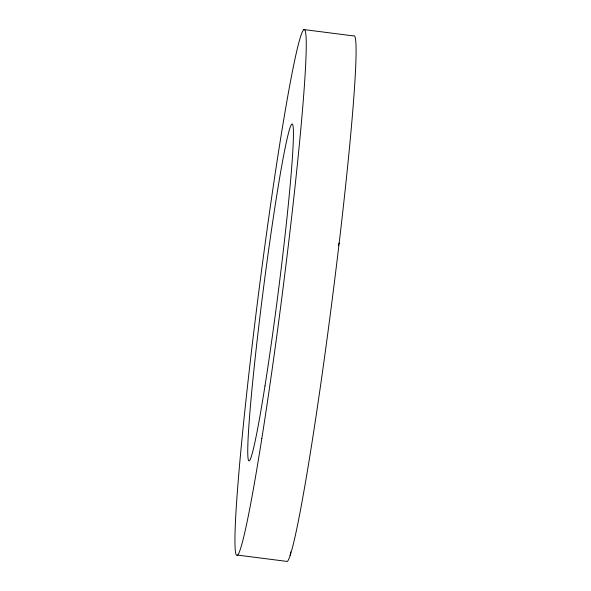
<?xml version="1.0" encoding="UTF-8"?>
<svg xmlns="http://www.w3.org/2000/svg" width="591" height="591" viewBox="0 0 591 591"><rect width="100%" height="100%" fill="white"/><g stroke="black" fill="none" stroke-linecap="round" stroke-linejoin="round"><path stroke-width="0.89" d="M290.188 555.614L290.617 551.95M338.274 245.642L339.153 243.034M303.715 29.55L353.573 35.918A265.019 11.805 -82.7 0 1 333.339 290.72A265.019 11.805 -82.7 0 1 287.285 561.45L237.427 555.082M261.85 438.367A265.019 11.805 -82.7 0 0 304.801 29.993A265.019 11.805 -82.7 0 0 245.073 408.588A265.019 11.805 -82.7 0 0 261.85 438.367M264.982 385.886A169.794 7.565 -82.7 0 0 292.501 124.25A169.794 7.565 -82.7 0 0 254.233 366.804A169.794 7.565 -82.7 0 0 264.982 385.886"/></g></svg>
